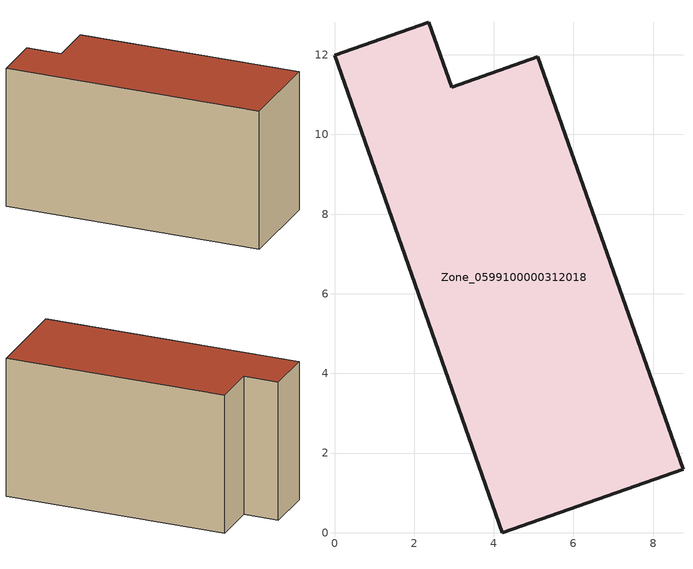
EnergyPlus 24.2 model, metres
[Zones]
Zone_0599100000312018
 floor ground (C_G): 4.21,0 0,11.99 2.36,12.82 2.94,11.18 5.11,11.95 8.75,1.6 z0
 wall outside (C_F): 2.94,11.18 2.36,12.82 0,11.99 4.21,0 8.75,1.6 5.11,11.95 2.94,11.18 z0:7.01
 roof outside (C_R): 8.75,1.6 5.11,11.95 2.94,11.18 2.36,12.82 0,11.99 4.21,0 z7.01
[BUILDING]
Pand.0599100000312018: North Axis=0; Terrain=City; Loads Convergence Tolerance Value=0.04; Temperature Convergence Tolerance Value=0.4; Solar Distribution=FullExterior; Maximum Number of Warmup Days=25; Minimum Number of Warmup Days=1
[Site:Location]
Rotterdam.The.Hague.AP_ZH_NLD Design_Conditions: Latitude=51.96; Longitude=4.45; Time Zone=1; Elevation=-4.5
[SITE:GROUNDTEMPERATURE:BUILDINGSURFACE]
18, 18, 18, 18, 18, 18, 18, 18, 18, 18, 18, 18
[MATERIAL] Thermal Absorptance=0.9; Solar Absorptance=0.7; Visible Absorptance=0.7
Name | Roughness | Thickness | Conductivity | Density | Specific Heat
G.TI.1992-2005 | MediumSmooth | 0.15 | 0.06 | 540 | 1210
F.TI.1992-2005 | Rough | 0.3 | 0.12 | 1920 | 840
R.TI.1992-2005 | MediumRough | 0.2 | 0.08 | 1500 | 1000
[CONSTRUCTION]
C_G: G.TI.1992-2005
C_F: F.TI.1992-2005
C_R: R.TI.1992-2005
[ZONE]
Zone_0599100000312018: Type=1; Multiplier=1; Ceiling Height=Autocalculate; Volume=Autocalculate; Floor Area=autocalculate; Part of Total Floor Area=Yes
[ZONEINFILTRATION:DESIGNFLOWRATE]
Infil_Zone_0599100000312018: Zone or ZoneList or Space or SpaceList=Zone_0599100000312018; Schedule=AlwaysOn; Design Flow Rate Calculation Method=Flow/Area; Flow Rate per Floor Area=0.0015; Constant Term Coefficient=1; Temperature Term Coefficient=0; Velocity Term Coefficient=0; Velocity Squared Term Coefficient=0
[HVACTEMPLATE:ZONE:IDEALLOADSAIRSYSTEM]
Zone_0599100000312018: Maximum Heating Supply Air Temperature=50; Minimum Cooling Supply Air Temperature=13; Maximum Heating Supply Air Humidity Ratio=0.0156; Minimum Cooling Supply Air Humidity Ratio=0.0077; Heating Limit=NoLimit; Cooling Limit=NoLimit; Dehumidification Control Type=ConstantSensibleHeatRatio; Cooling Sensible Heat Ratio=0.7; Dehumidification Setpoint=60; Humidification Control Type=None; Humidification Setpoint=30; Outdoor Air Method=None; Outdoor Air Flow Rate per Person=0.00944; Outdoor Air Flow Rate per Zone Floor Area=0; Outdoor Air Flow Rate per Zone=0; Demand Controlled Ventilation Type=None; Outdoor Air Economizer Type=NoEconomizer; Heat Recovery Type=None; Sensible Heat Recovery Effectiveness=0.7; Latent Heat Recovery Effectiveness=0.65
[ZONECONTROL:THERMOSTAT]
ThermostatControl_Zone_0599100000312018: Zone or ZoneList=Zone_0599100000312018; Control Type Schedule=DualSetpointControlType; Control 1=Thermostat_Zone_0599100000312018; Temperature Difference Between Cutout And Setpoint=0
[THERMOSTATSETPOINT:DUALSETPOINT]
Thermostat_Zone_0599100000312018: Heating Setpoint Temperature Schedule=HeatingSetpoint_Zone_0599100000312018; Cooling Setpoint Temperature Schedule=CoolingSetpoint_Zone_0599100000312018
[SCHEDULE:COMPACT]
HeatingSetpoint_Zone_0599100000312018: Through: 12/31, For: AllDays, Until: 24:00, 21
CoolingSetpoint_Zone_0599100000312018: Through: 12/31, For: AllDays, Until: 24:00, 24
DualSetpointControlType: Through: 12/31, For: AllDays, Until: 24:00, 4
AlwaysOn: Through: 12/31, For: AllDays, Until: 24:00, 1
